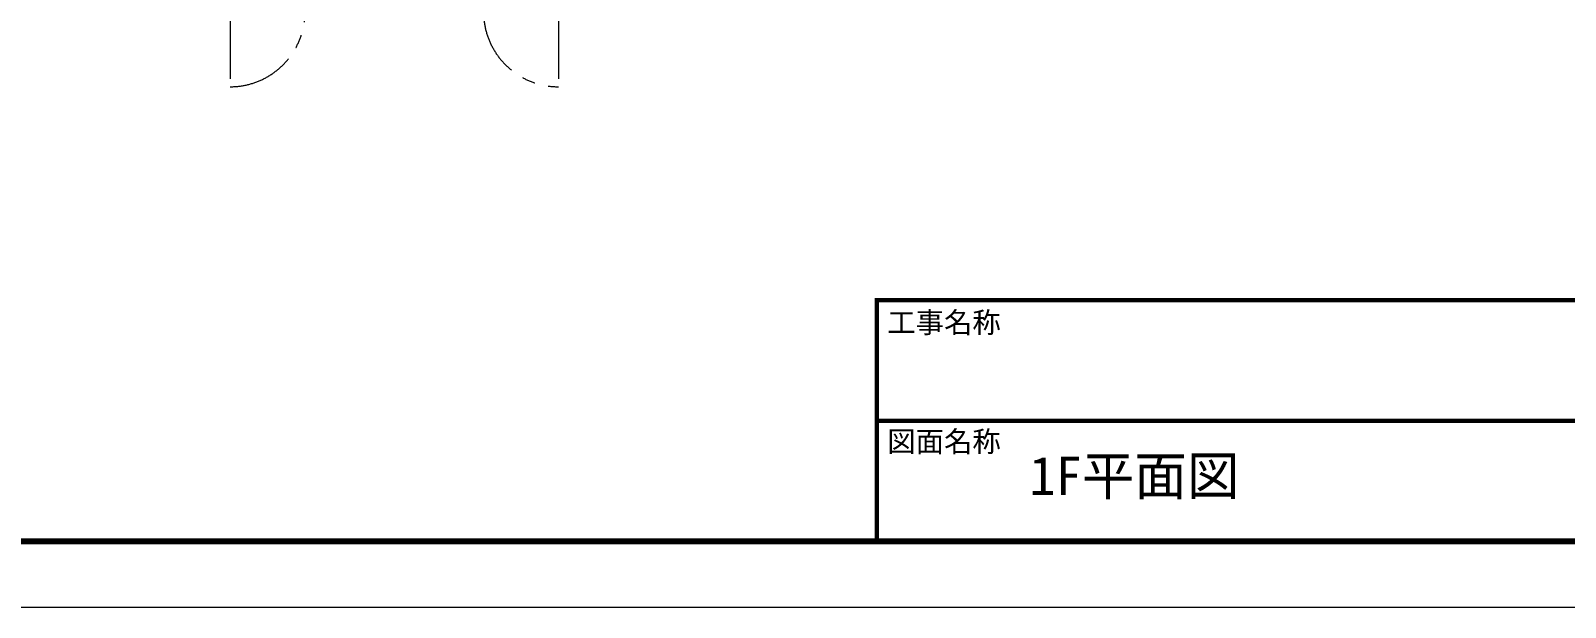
# Model space of a CAD drawing. Header units: millimetres. Extents: x -63086 to 83971, y -129912 to 13382.
# Drawn here: x 24027 to 31294, y -27048 to -24316 of the extents above; entities that cross this region are included whole.
import ezdxf

# ---------------------------------------------------------------- set-up
doc = ezdxf.new("R2010")
doc.units = ezdxf.units.MM
doc.linetypes.add('CENTERX2', pattern=[101.6, 63.5, -12.7, 12.7, -12.7])
doc.layers.add('004建具', color=7, linetype='Continuous', lineweight=9)
doc.layers.add('01用紙枠', color=7, linetype='Continuous', lineweight=5)
doc.layers.add('文字', color=7, linetype='Continuous')
doc.styles.add('メイリオ', font='')
doc.styles.add('小岩', font='MS Mincho.ttf', dxfattribs={"height": 150})
doc.styles.get('メイリオ').set_extended_font_data('Meiryo')

msp = doc.modelspace()

# ---------------------------------------------------------------- linework, layer by layer
at = {"layer": '004建具', "linetype": 'CENTERX2', "ltscale": 5}
for p, q in [((24971.4634, -24226.3749), (24971.4634, -24581.3749)), ((26526.4634, -24226.3749), (26526.4634, -24581.3749))]:
    msp.add_line(p, q, dxfattribs=at)
for centre, start, end in [((24971.4634, -24226.3749), 270, 0), ((26526.4634, -24226.3749), 180, 270)]:
    msp.add_arc(centre, 355, start, end, dxfattribs=at)
at = {"layer": '01用紙枠'}
msp.add_lwpolyline([(11629.2572, -10550.1355), (11629.2572, -27047.7465), (34959.2122, -27047.7465), (34959.2122, -10550.1355)], close=True, dxfattribs=at)
msp.add_lwpolyline([(11629.2572, -10550.1355), (11629.2572, -27047.7465), (34959.2122, -27047.7465), (34959.2122, -10550.1355)], close=True, dxfattribs=at)
for points, const_width in [([(11953.3987, -26735.199), (34635.0707, -26735.199), (34635.0707, -10862.683), (11953.3987, -10862.683)], 27.7738), ([(11953.3987, -26735.199), (34635.0707, -26735.199), (34635.0707, -10862.683), (11953.3987, -10862.683)], 27.7738), ([(11953.3987, -26735.199), (34635.0707, -26735.199), (34635.0707, -10862.683), (11953.3987, -10862.683)], 27.7738), ([(33297.5555, -25592.2762), (28033.7063, -25592.2762), (28033.7063, -26163.7376), (33297.5555, -26163.7376)], 20.2956), ([(33297.5555, -26163.7376), (28033.7063, -26163.7376), (28033.7063, -26735.199), (33297.5555, -26735.199)], 20.2956)]:
    msp.add_lwpolyline(points, close=True, dxfattribs=dict(at, const_width=const_width))
at = {"layer": '01用紙枠', "lineweight": 5, "const_width": 27.7738}
msp.add_lwpolyline([(11953.3987, -26735.199), (34635.0707, -26735.199), (34635.0707, -10862.683), (11953.3987, -10862.683)], close=True, dxfattribs=at)
msp.add_lwpolyline([(11953.3987, -26735.199), (34635.0707, -26735.199), (34635.0707, -10862.683), (11953.3987, -10862.683)], close=True, dxfattribs=at)

# ---------------------------------------------------------------- texts
at = {"layer": '01用紙枠', "style": 'メイリオ'}
for s, p in [('工事名称', (28082.9702, -25747.4576)), ('図面名称', (28082.9702, -26311.5294))]:
    msp.add_text(s, height=98.52783, dxfattribs=at).set_placement(p)
at = {"layer": '文字', "ltscale": 10, "insert": (28756.0471, -26333.4874), "char_height": 182.38697, "attachment_point": 1, "style": '小岩'}
msp.add_mtext_dynamic_manual_height_columns('1F平面図', width=2240.451007, gutter_width=911.9348, heights=[0], dxfattribs=at)

doc.saveas('drawing.dxf')
